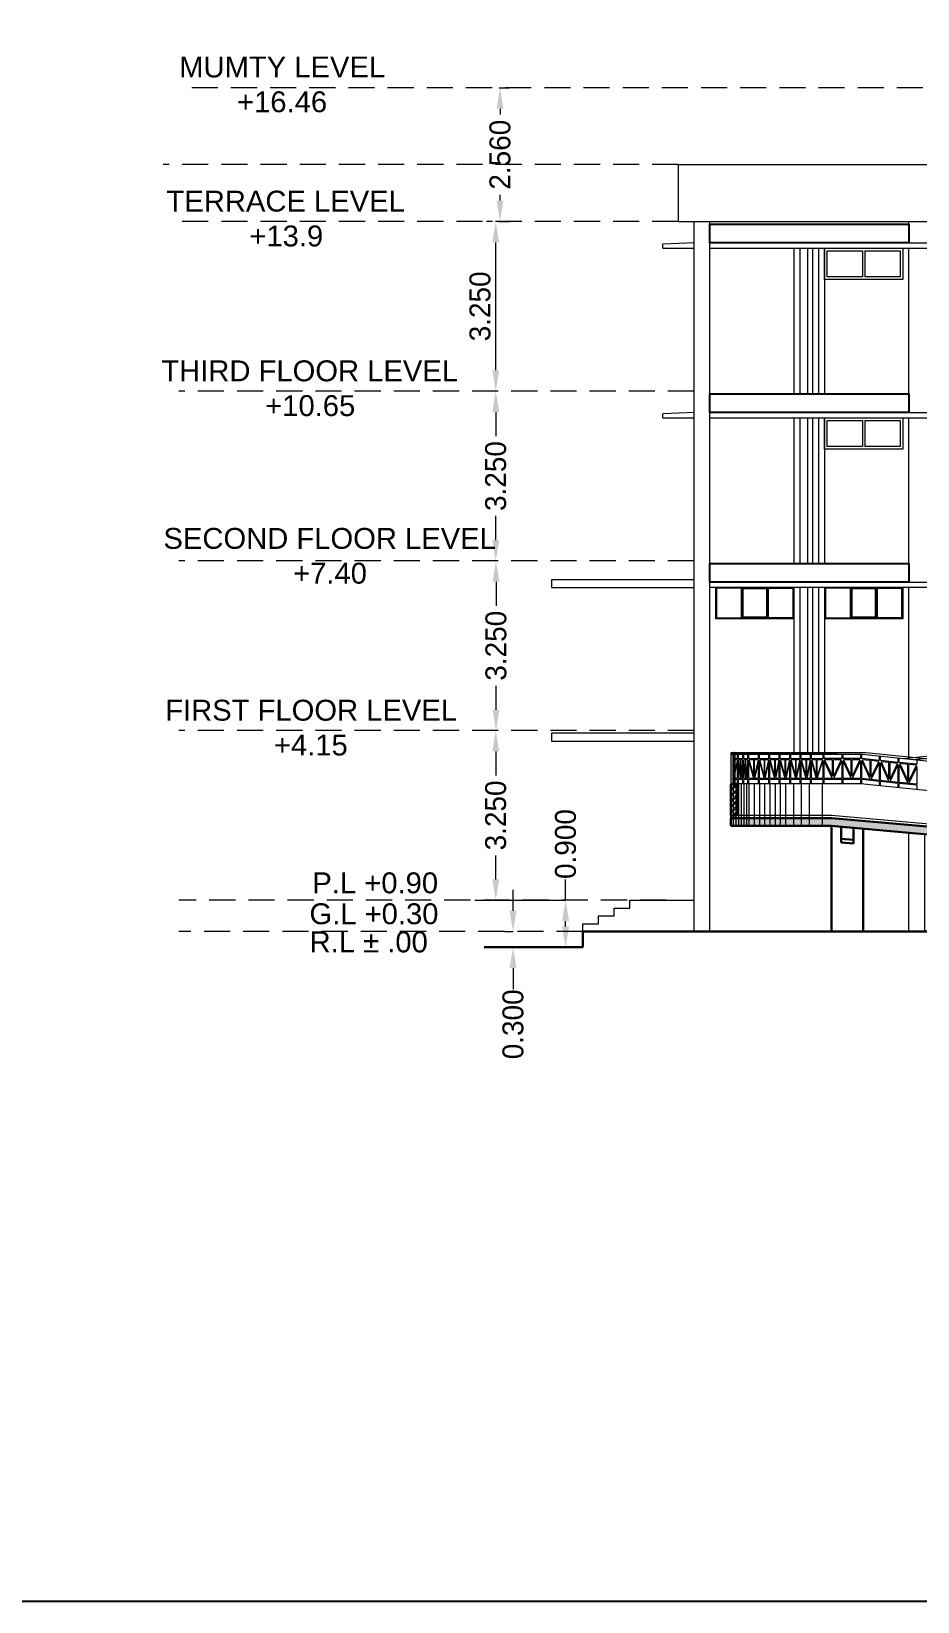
# Model space of a CAD drawing. Header units: millimetres. Extents: x 3614 to 12428, y -844 to 6844.
# Drawn here: x 5549.26 to 5566.23, y -606.44 to -576.37 of the extents above; entities that cross this region are included whole.
import ezdxf

# ---------------------------------------------------------------- set-up
doc = ezdxf.new("R2010")
doc.units = ezdxf.units.MM
doc.header["$LTSCALE"] = 40
doc.header["$MEASUREMENT"] = 0
doc.header["$PDMODE"] = 32
doc.header["$PDSIZE"] = 0.02
for name, pattern in [('DASHDOT', [1, 0.5, -0.25, 0, -0.25]), ('DASHED', [0.75, 0.5, -0.25]), ('DASHED2', [0.375, 0.25, -0.125])]:
    doc.linetypes.add(name, pattern=pattern)
doc.layers.get('0').update_dxf_attribs({"linetype": 'CONTINUOUS', "lineweight": 20})
doc.layers.get('Defpoints').update_dxf_attribs({"linetype": 'CONTINUOUS', "lineweight": 20})
for name, color, linetype, lineweight in [('Beam', 254, 'CONTINUOUS', 25), ('CLL LEV.', 15, 'CONTINUOUS', 18), ('Column', 252, 'CONTINUOUS', 30), ('Dim', 220, 'CONTINUOUS', 15), ('E1', 7, 'CONTINUOUS', 20), ('E2', 250, 'CONTINUOUS', 20), ('E6', 254, 'CONTINUOUS', 15), ('Fixture', 44, 'CONTINUOUS', 15), ('flooing', 92, 'CONTINUOUS', 20), ('FLOOR FINISH', 10, 'CONTINUOUS', 15), ('GRID', 134, 'DASHDOT', 13), ('Hatch', 42, 'CONTINUOUS', 15), ('Hidden', 30, 'DASHED', 18), ('Railing', 23, 'CONTINUOUS', 18), ('Stair', 1, 'CONTINUOUS', 15), ('TEXT', 7, 'CONTINUOUS', 20), ('Ventilator', 6, 'DASHED', 18), ('Wall', 7, 'CONTINUOUS', 30), ('Window-Wall', 7, 'CONTINUOUS', 18)]:
    doc.layers.add(name, color=color, linetype=linetype, lineweight=lineweight)
doc.styles.add('DIM', font='arial.ttf')
doc.styles.add('Tabrej', font='GOTHIC.TTF')
doc.dimstyles.new('Tabrej', dxfattribs={"dimtxt": 0.5, "dimasz": 0.45, "dimexe": 0.18, "dimexo": 0.0625, "dimgap": 0.09, "dimtad": 0, "dimdec": 3, "dimzin": 0, "dimdsep": 46, "dimtxsty": 'Tabrej', "dimcen": 0, "dimclrd": 256, "dimclre": 256, "dimclrt": 7, "dimaunit": 1, "dimadec": 3, "dimazin": 0, "dimtfac": 1, "dimtdec": 3, "dimtofl": 0, "dimtmove": 0, "dimatfit": 3, "dimfxl": 0, "dimtolj": 1, "dimtzin": 0, "dimlwd": -1, "dimlwe": -1, "dimarcsym": 0})

# ---------------------------------------------------------------- blocks, each defined once
blk = doc.blocks.new('RTY')
at = {"layer": 'Ventilator', "linetype": 'ByBlock', "ltscale": 0.05}
for p, q in [((0, 0.6), (0, 0)), ((1.5, 0.6), (0, 0.6)), ((0.05, 0.55), (0.05, 0.05)), ((0.725, 0.55), (0.05, 0.55)), ((0.725, 0.55), (0.725, 0.05)), ((1.45, 0.55), (0.775, 0.55)), ((0.775, 0.55), (0.775, 0.05)), ((1.45, 0.05), (1.45, 0.55)), ((1.5, 0), (1.5, 0.6)), ((0, 0), (1.5, 0)), ((0.05, 0.05), (0.725, 0.05)), ((0.775, 0.05), (1.45, 0.05))]:
    blk.add_line(p, q, dxfattribs=at)
blk = doc.blocks.new('FFVF')
at = {"layer": 'Ventilator'}
for p, q in [((5485.841, -590.27), (5485.841, -590.875)), ((5485.841, -590.27), (5487.32, -590.27)), ((5485.844, -590.27), (5487.341, -590.27)), ((5486.337, -590.855), (5486.337, -590.29)), ((5486.351, -590.279), (5486.839, -590.279)), ((5486.351, -590.863), (5486.351, -590.279)), ((5486.819, -590.3), (5486.371, -590.3)), ((5486.371, -590.843), (5486.371, -590.3)), ((5486.819, -590.843), (5486.819, -590.3)), ((5486.839, -590.863), (5486.839, -590.279)), ((5487.341, -590.27), (5487.341, -590.875)), ((5487.341, -590.875), (5485.844, -590.875)), ((5486.839, -590.863), (5486.351, -590.863)), ((5486.819, -590.843), (5486.371, -590.843))]:
    blk.add_line(p, q, dxfattribs=at)
for points in [[(5486.337, -590.29), (5485.861, -590.29), (5485.861, -590.855), (5486.337, -590.855)], [(5486.853, -590.29), (5487.318, -590.29), (5487.318, -590.855), (5486.853, -590.855)]]:
    blk.add_lwpolyline(points, close=True, dxfattribs=at)
blk = doc.blocks.new('*D204')
at = {"layer": 'Defpoints', "color": 0, "ltscale": 0.05, "transparency": 16777216}
for p in [(5558.152, -589.76), (5558.219, -589.76), (5558.233, -593.01)]:
    blk.add_point(p, dxfattribs=at)
at = {"layer": 'Dim', "ltscale": 0.05, "transparency": 16777216}
for p, q in [((5558.157, -589.76), (5557.972, -589.76)), ((5558.152, -590.16), (5558.152, -590.619)), ((5558.152, -592.61), (5558.152, -592.15)), ((5558.17, -593.01), (5557.972, -593.01))]:
    blk.add_line(p, q, dxfattribs=at)
for points in [[(5558.086, -590.16), (5558.219, -590.16), (5558.152, -589.76)], [(5558.086, -592.61), (5558.219, -592.61), (5558.152, -593.01)]]:
    blk.add_solid(points, dxfattribs=at)
at = {"layer": 'Dim', "color": 7, "ltscale": 0.05, "transparency": 16777216, "insert": (5558.152, -591.385), "char_height": 0.4, "attachment_point": 5, "rotation": 90, "style": 'Tabrej'}
blk.add_mtext('\\A1;3.250', dxfattribs=at)
blk = doc.blocks.new('*D205')
at = {"layer": 'Defpoints', "color": 0, "ltscale": 0.05, "transparency": 16777216}
for p in [(5558.157, -586.51), (5558.157, -586.51), (5558.157, -589.76)]:
    blk.add_point(p, dxfattribs=at)
at = {"layer": 'Dim', "ltscale": 0.05, "transparency": 16777216}
for p, q in [((5558.094, -586.51), (5557.977, -586.51)), ((5558.157, -586.91), (5558.157, -587.369)), ((5558.157, -589.36), (5558.157, -588.9)), ((5558.094, -589.76), (5557.977, -589.76))]:
    blk.add_line(p, q, dxfattribs=at)
for points in [[(5558.09, -586.91), (5558.223, -586.91), (5558.157, -586.51)], [(5558.09, -589.36), (5558.223, -589.36), (5558.157, -589.76)]]:
    blk.add_solid(points, dxfattribs=at)
at = {"layer": 'Dim', "color": 7, "ltscale": 0.05, "transparency": 16777216, "insert": (5558.157, -588.135), "char_height": 0.4, "attachment_point": 5, "rotation": 90, "style": 'Tabrej'}
blk.add_mtext('\\A1;3.250', dxfattribs=at)
blk = doc.blocks.new('*D206')
at = {"layer": 'Defpoints', "color": 0, "ltscale": 0.05, "transparency": 16777216}
for p in [(5558.152, -583.26), (5558.152, -583.26), (5558.152, -586.51)]:
    blk.add_point(p, dxfattribs=at)
at = {"layer": 'Dim', "ltscale": 0.05, "transparency": 16777216}
for p, q in [((5558.09, -583.26), (5557.972, -583.26)), ((5558.152, -583.66), (5558.152, -584.119)), ((5558.152, -586.11), (5558.152, -585.65)), ((5558.09, -586.51), (5557.972, -586.51))]:
    blk.add_line(p, q, dxfattribs=at)
for points in [[(5558.086, -583.66), (5558.219, -583.66), (5558.152, -583.26)], [(5558.086, -586.11), (5558.219, -586.11), (5558.152, -586.51)]]:
    blk.add_solid(points, dxfattribs=at)
at = {"layer": 'Dim', "color": 7, "ltscale": 0.05, "transparency": 16777216, "insert": (5558.152, -584.885), "char_height": 0.4, "attachment_point": 5, "rotation": 90, "style": 'Tabrej'}
blk.add_mtext('\\A1;3.250', dxfattribs=at)
blk = doc.blocks.new('*D207')
at = {"layer": 'Defpoints', "color": 0, "ltscale": 0.05, "transparency": 16777216}
for p in [(5558.152, -580.01), (5558.152, -580.01), (5558.152, -583.26)]:
    blk.add_point(p, dxfattribs=at)
at = {"layer": 'Dim', "ltscale": 0.05, "transparency": 16777216}
for p, q in [((5558.09, -580.01), (5557.972, -580.01)), ((5558.152, -582.86), (5558.152, -580.41)), ((5558.09, -583.26), (5557.972, -583.26))]:
    blk.add_line(p, q, dxfattribs=at)
for points in [[(5558.086, -580.41), (5558.219, -580.41), (5558.152, -580.01)], [(5558.086, -582.86), (5558.219, -582.86), (5558.152, -583.26)]]:
    blk.add_solid(points, dxfattribs=at)
at = {"layer": 'Dim', "color": 7, "ltscale": 0.05, "transparency": 16777216, "insert": (5557.852, -581.635), "char_height": 0.4, "attachment_point": 5, "rotation": 90, "style": 'Tabrej'}
blk.add_mtext('\\A1;3.250', dxfattribs=at)
blk = doc.blocks.new('*D208')
at = {"layer": 'Defpoints', "color": 0, "ltscale": 0.05, "transparency": 16777216}
for p in [(5557.75, -593.01), (5558.318, -593.91), (5559.489, -593.91)]:
    blk.add_point(p, dxfattribs=at)
at = {"layer": 'Dim', "ltscale": 0.05, "transparency": 16777216}
for p, q in [((5559.489, -593.01), (5559.489, -592.61)), ((5557.75, -593.01), (5559.489, -593.01)), ((5559.489, -593.51), (5559.489, -593.41)), ((5558.318, -593.91), (5559.489, -593.91))]:
    blk.add_line(p, q, dxfattribs=at)
for points in [[(5559.422, -593.41), (5559.556, -593.41), (5559.489, -593.01)], [(5559.422, -593.51), (5559.556, -593.51), (5559.489, -593.91)]]:
    blk.add_solid(points, dxfattribs=at)
at = {"layer": 'Dim', "color": 7, "ltscale": 0.05, "transparency": 16777216, "insert": (5559.489, -591.933), "char_height": 0.4, "attachment_point": 5, "rotation": 90, "style": 'Tabrej'}
blk.add_mtext('\\A1;0.900', dxfattribs=at)
blk = doc.blocks.new('*D209')
at = {"layer": 'Defpoints', "color": 0, "ltscale": 0.05, "transparency": 16777216}
for p in [(5558.318, -593.61), (5558.483, -593.61), (5558.318, -593.91)]:
    blk.add_point(p, dxfattribs=at)
at = {"layer": 'Dim', "ltscale": 0.05, "transparency": 16777216}
for p, q in [((5558.483, -593.21), (5558.483, -592.81)), ((5558.318, -593.61), (5558.483, -593.61)), ((5558.318, -593.91), (5558.483, -593.91)), ((5558.483, -594.31), (5558.483, -594.71))]:
    blk.add_line(p, q, dxfattribs=at)
for points in [[(5558.416, -593.21), (5558.549, -593.21), (5558.483, -593.61)], [(5558.416, -594.31), (5558.549, -594.31), (5558.483, -593.91)]]:
    blk.add_solid(points, dxfattribs=at)
at = {"layer": 'Dim', "color": 7, "ltscale": 0.05, "transparency": 16777216, "insert": (5558.483, -595.386), "char_height": 0.4, "attachment_point": 5, "rotation": 90, "style": 'Tabrej'}
blk.add_mtext('\\A1;0.300', dxfattribs=at)
blk = doc.blocks.new('*D203')
at = {"layer": 'Defpoints', "color": 0, "ltscale": 0.05, "transparency": 16777216}
for p in [(5558.152, -577.45), (5558.234, -577.45), (5558.152, -580.01)]:
    blk.add_point(p, dxfattribs=at)
at = {"layer": 'Dim', "ltscale": 0.05, "transparency": 16777216}
for p, q in [((5558.215, -577.45), (5558.414, -577.45)), ((5558.234, -577.85), (5558.234, -577.963)), ((5558.234, -579.61), (5558.234, -579.497)), ((5558.215, -580.01), (5558.414, -580.01))]:
    blk.add_line(p, q, dxfattribs=at)
for points in [[(5558.168, -577.85), (5558.301, -577.85), (5558.234, -577.45)], [(5558.168, -579.61), (5558.301, -579.61), (5558.234, -580.01)]]:
    blk.add_solid(points, dxfattribs=at)
at = {"layer": 'Dim', "color": 7, "ltscale": 0.05, "transparency": 16777216, "insert": (5558.234, -578.73), "char_height": 0.4, "attachment_point": 5, "rotation": 90, "style": 'Tabrej'}
blk.add_mtext('\\A1;2.560', dxfattribs=at)

msp = doc.modelspace()

# ---------------------------------------------------------------- hatches: boundary and pattern name
at = {"layer": 'Hatch', "linetype": 'Continuous', "ltscale": 0.05}
h = msp.add_hatch(dxfattribs=at)
h.set_pattern_fill('AR-CONC', color=256, scale=0.02)
h.set_pattern_definition([(50, (0, 0), (0.1434520365, -0.012550427), [0.015, -0.165]), (355, (0, 0), (-0.0277502667, 0.1504384267), [0.012, -0.132]), (100.4514445, (0.01195, -0.00105), (0.1157017693, 0.1378879982), [0.0127480384, -0.1402284224]), (46.1842, (0, 0.04), (0.213448266, -0.033103856), [0.0225, -0.2475]), (96.6356355, (0.01779, 0.03724), (0.186932389, 0.19482372), [0.019122068, -0.210342752]), (351.184164, (0, 0.04), (0.186932389, 0.19482372), [0.018, -0.198]), (21, (0.02, 0.03), (0.1193814104, -0.0805237781), [0.015, -0.165]), (326, (0.02, 0.03), (0.0486630664, 0.145030009), [0.012, -0.132]), (71.4514447, (0.02995, 0.02329), (0.1680444753, 0.0645062306), [0.012748038, -0.1402284224]), (37.5, (0, 0), (0.00243197106, 0.06657877077), [0, -0.1304, 0, -0.134, 0, -0.1325]), (7.5, (0, 0), (0.0526139075, 0.0788823424), [0, -0.0764, 0, -0.1274, 0, -0.0505]), (327.5, (-0.0446, 0), (0.10676448723, -0.00451097435), [0, -0.05, 0, -0.156, 0, -0.207]), (317.5, (-0.0646, 0), (0.1166372339, 0.0200209965), [0, -0.065, 0, -0.1036, 0, -0.147])])
h.paths.add_polyline_path([(5562.654, -591.4348), (5562.654, -591.5848), (5564.5838, -591.5856), (5582.9558, -593.2098), (5584.3545, -593.2098), (5584.3286, -593.0598), (5582.9558, -593.0598), (5564.5813, -591.4348)])
at = {"layer": 'Window-Wall'}
h = msp.add_hatch(dxfattribs=at)
h.set_pattern_fill('ANSI32', color=256, scale=0.2)
h.set_pattern_definition([(45, (2427.2462, -1508.03101), (-0.0530330086, 0.0530330086), []), (45, (2427.28155, -1508.03101), (-0.0530330086, 0.0530330086), [])])
h.paths.add_polyline_path([(5562.769, -590.7848), (5562.769, -591.3848), (5562.654, -591.3848), (5562.654, -590.7848)])

# ---------------------------------------------------------------- linework, layer by layer
at = {"ltscale": 0.05}
msp.add_line((5562.7123, -590.1848), (5564.687, -590.1894), dxfattribs=at)
at = {"layer": 'Beam', "ltscale": 0.05}
for points in [[(5438.4239, -487.786), (5799.6085, -487.786), (5799.6085, -606.4426), (5438.4239, -606.4426)], [(5566.0638, -580.4198), (5562.2488, -580.4198), (5562.2488, -580.0598), (5566.0638, -580.0598)], [(5566.0638, -583.6698), (5562.2488, -583.6698), (5562.2488, -583.3098), (5566.0638, -583.3098)], [(5566.0638, -586.9148), (5562.2488, -586.9148), (5562.2488, -586.5598), (5566.0638, -586.5598)]]:
    msp.add_lwpolyline(points, close=True, dxfattribs=at)
at = {"layer": 'CLL LEV.', "color": 1, "linetype": 'Continuous', "lineweight": 30, "ltscale": 0.05}
for p, q in [((5564.7688, -591.602), (5564.7688, -591.9032)), ((5564.7688, -591.602), (5564.9988, -591.6223)), ((5564.7688, -591.8329), (5564.9988, -591.8532)), ((5564.9988, -591.6223), (5564.9988, -591.9235)), ((5564.7688, -591.9032), (5564.9988, -591.9235))]:
    msp.add_line(p, q, dxfattribs=at)
at = {"layer": 'Column', "linetype": 'Continuous', "ltscale": 0.05}
for p, q in [((5564.5838, -591.5856), (5564.5838, -593.6098)), ((5565.1838, -591.6387), (5565.1838, -593.6098))]:
    msp.add_line(p, q, dxfattribs=at)
at = {"layer": 'E1', "ltscale": 0.05}
for p, q in [((5563.8618, -580.5198), (5563.8618, -583.3098)), ((5563.9768, -580.5198), (5563.9768, -583.3098)), ((5564.3318, -580.5198), (5564.3318, -583.3098)), ((5564.4468, -580.5198), (5564.4468, -583.3098)), ((5563.8618, -583.7698), (5563.8618, -586.5598)), ((5563.9768, -583.7698), (5563.9768, -586.5598)), ((5564.3318, -583.7698), (5564.3318, -586.5598)), ((5564.4468, -583.7698), (5564.4468, -586.5598)), ((5563.8618, -587.0198), (5563.8618, -590.1848)), ((5563.9768, -587.0198), (5563.9768, -590.1848)), ((5564.3318, -587.0198), (5564.3318, -590.1848)), ((5564.4468, -587.0148), (5564.4468, -590.1848))]:
    msp.add_line(p, q, dxfattribs=at)
at = {"layer": 'E2', "linetype": 'Continuous', "ltscale": 0.05}
for p, q in [((5561.6488, -578.9198), (5583.1858, -578.9198)), ((5561.6488, -580.0098), (5561.6488, -578.9198)), ((5561.6488, -580.0098), (5574.6558, -580.0098)), ((5561.9488, -593.6098), (5561.9488, -580.0098)), ((5562.2488, -593.6098), (5562.2488, -580.0098)), ((5562.2468, -593.6098), (5561.9488, -593.6098))]:
    msp.add_line(p, q, dxfattribs=at)
for points in [[(5566.0638, -580.3698), (5566.0638, -580.0098)], [(5566.0638, -583.6198), (5566.0638, -580.5198)], [(5566.0638, -586.8698), (5566.0638, -583.7698)], [(5566.0638, -590.2909), (5566.0638, -587.0198)], [(5566.3618, -591.7428), (5566.3618, -593.6098), (5566.0638, -593.6098), (5566.0638, -591.7165)]]:
    msp.add_lwpolyline(points, dxfattribs=at)
at = {"layer": 'E6', "color": 5, "linetype": 'Continuous', "lineweight": 30, "ltscale": 0.05}
for p, q in [((5564.5813, -591.4348), (5562.654, -591.4348)), ((5562.654, -591.5848), (5562.654, -591.4348)), ((5582.9558, -593.0598), (5564.5813, -591.4348)), ((5564.574, -591.5848), (5562.654, -591.5848)), ((5582.9558, -593.2098), (5564.574, -591.5848))]:
    msp.add_line(p, q, dxfattribs=at)
at = {"layer": 'Fixture', "ltscale": 0.05}
for p, q in [((5564.1185, -580.5198), (5564.1185, -583.3098)), ((5564.2185, -580.5198), (5564.2185, -583.3098)), ((5564.1185, -583.7698), (5564.1185, -586.5598)), ((5564.2185, -583.7698), (5564.2185, -586.5598)), ((5564.1185, -587.0198), (5564.1185, -590.1848)), ((5564.2185, -587.0198), (5564.2185, -590.1848))]:
    msp.add_line(p, q, dxfattribs=at)
at = {"layer": 'flooing'}
msp.add_line((5562.6504, -591.3846), (5562.6504, -591.4348), dxfattribs=at)
at = {"layer": 'FLOOR FINISH', "linetype": 'Continuous', "ltscale": 0.05}
for p, q in [((5564.5813, -591.3848), (5562.654, -591.3848)), ((5562.654, -591.4348), (5562.654, -591.3848)), ((5582.9558, -593.0098), (5564.5813, -591.3848))]:
    msp.add_line(p, q, dxfattribs=at)
at = {"layer": 'GRID', "linetype": 'DASHED2', "ltscale": 0.05}
for p, q in [((5583.5823, -577.4498), (5552.1579, -577.4498)), ((5561.6488, -578.9198), (5551.786, -578.9198)), ((5561.6488, -580.0098), (5552.086, -580.0098)), ((5561.9488, -583.2598), (5552.086, -583.2598)), ((5561.9488, -586.5098), (5552.086, -586.5098)), ((5561.9488, -589.7598), (5552.086, -589.7598)), ((5561.4168, -593.0098), (5552.086, -593.0098)), ((5559.8168, -593.6098), (5552.086, -593.6098))]:
    msp.add_line(p, q, dxfattribs=at)
at = {"layer": 'Hidden', "linetype": 'ByBlock', "ltscale": 0.05}
for p, q in [((5561.9488, -580.4198), (5561.3488, -580.4448)), ((5562.2488, -580.4198), (5574.2938, -580.4198)), ((5561.3488, -580.5198), (5561.3488, -580.4448)), ((5561.3488, -580.5198), (5561.9488, -580.5198)), ((5562.2488, -580.5198), (5574.2938, -580.5198)), ((5561.9488, -582.7198), (5561.9488, -582.5698)), ((5562.2488, -582.7198), (5562.2488, -582.5698)), ((5561.9488, -583.6698), (5561.3488, -583.6948)), ((5561.3488, -583.7698), (5561.3488, -583.6948)), ((5562.2488, -583.6698), (5574.2938, -583.6698)), ((5561.3488, -583.7698), (5561.9488, -583.7698)), ((5562.2488, -583.7698), (5574.2938, -583.7698)), ((5561.9488, -586.3198), (5561.9488, -586.1698)), ((5562.2488, -586.3198), (5562.2488, -586.1698)), ((5561.9488, -586.8698), (5559.2168, -586.8698)), ((5559.2168, -587.0198), (5561.9488, -587.0198)), ((5562.2488, -586.9148), (5574.2938, -586.9148)), ((5562.2488, -587.0148), (5574.2938, -587.0148)), ((5561.9488, -589.8098), (5559.2168, -589.8098)), ((5559.2168, -589.9598), (5561.9488, -589.9598))]:
    msp.add_line(p, q, dxfattribs=at)
at = {"layer": 'Hidden', "ltscale": 0.05}
for p, q in [((5559.2168, -586.8698), (5559.2168, -587.0198)), ((5559.2168, -589.8098), (5559.2168, -589.9598)), ((5561.9488, -589.9173), (5561.9488, -589.7673))]:
    msp.add_line(p, q, dxfattribs=at)
at = {"layer": 'Railing'}
for p, q in [((5582.9967, -588.5515), (5565.9574, -590.3018)), ((5583.0017, -588.5912), (5566.1677, -590.3204)), ((5565.239, -590.1848), (5562.6504, -590.1848)), ((5562.6504, -590.1848), (5562.6504, -590.2175)), ((5565.1657, -590.2175), (5562.6504, -590.2175)), ((5562.6604, -590.7775), (5562.6604, -590.2175)), ((5562.7004, -590.7775), (5562.7004, -590.2175)), ((5562.7804, -590.298), (5562.7004, -590.298)), ((5562.7779, -590.318), (5562.7004, -590.318)), ((5562.7779, -590.318), (5562.7004, -590.666)), ((5562.7804, -590.3295), (5562.703, -590.6775)), ((5562.717, -590.1848), (5562.717, -590.219)), ((5562.767, -590.1848), (5562.767, -590.219)), ((5562.7804, -590.298), (5562.7804, -590.2175)), ((5562.7804, -590.6775), (5562.7804, -590.3295)), ((5562.8004, -590.298), (5562.8004, -590.2175)), ((5562.8804, -590.298), (5562.8004, -590.298)), ((5562.8004, -590.6775), (5562.8004, -590.3406)), ((5562.8379, -590.6778), (5562.8004, -590.3406)), ((5562.8379, -590.318), (5562.8029, -590.318)), ((5562.8379, -590.6324), (5562.8029, -590.318)), ((5562.817, -590.1848), (5562.817, -590.219)), ((5562.8379, -590.6324), (5562.8379, -590.318)), ((5562.8779, -590.318), (5562.8429, -590.318)), ((5562.8779, -590.318), (5562.8429, -590.6324)), ((5562.8429, -590.6324), (5562.8429, -590.318)), ((5562.8804, -590.3406), (5562.8429, -590.6778)), ((5562.867, -590.1848), (5562.867, -590.2189)), ((5562.8804, -590.298), (5562.8804, -590.2175)), ((5562.8804, -590.6775), (5562.8804, -590.3406)), ((5562.9004, -590.298), (5562.9004, -590.2175)), ((5562.9804, -590.298), (5562.9004, -590.298)), ((5562.9004, -590.6775), (5562.9004, -590.3406)), ((5562.9379, -590.6778), (5562.9004, -590.3406)), ((5562.9379, -590.318), (5562.9029, -590.318)), ((5562.9379, -590.6324), (5562.9029, -590.318)), ((5562.917, -590.1848), (5562.917, -590.2189)), ((5562.9379, -590.6324), (5562.9379, -590.318)), ((5562.9779, -590.318), (5562.9429, -590.318)), ((5562.9779, -590.318), (5562.9429, -590.6324)), ((5562.9429, -590.6324), (5562.9429, -590.318)), ((5562.9804, -590.3406), (5562.9429, -590.6778)), ((5562.967, -590.1848), (5562.967, -590.2189)), ((5562.9804, -590.298), (5562.9804, -590.2175)), ((5562.9804, -590.6775), (5562.9804, -590.3406)), ((5563.0004, -590.298), (5563.0004, -590.2175)), ((5563.1804, -590.298), (5563.0004, -590.298)), ((5563.0004, -590.6775), (5563.0004, -590.3367)), ((5563.0952, -590.6775), (5563.0004, -590.3367)), ((5563.1753, -590.318), (5563.0056, -590.318)), ((5563.1053, -590.6762), (5563.0056, -590.318)), ((5563.017, -590.1848), (5563.017, -590.2189)), ((5563.0954, -590.6775), (5563.0954, -590.318)), ((5563.1753, -590.318), (5563.0956, -590.6764)), ((5563.1054, -590.6775), (5563.1054, -590.318)), ((5563.1804, -590.341), (5563.1056, -590.6775)), ((5563.117, -590.1848), (5563.117, -590.2188)), ((5563.1804, -590.298), (5563.1804, -590.2175)), ((5563.1804, -590.6775), (5563.1804, -590.341)), ((5563.2004, -590.298), (5563.2004, -590.2175)), ((5563.3804, -590.298), (5563.2004, -590.298)), ((5563.2004, -590.6775), (5563.2004, -590.3367)), ((5563.2952, -590.6775), (5563.2004, -590.3367)), ((5563.2954, -590.318), (5563.2056, -590.318)), ((5563.3053, -590.6762), (5563.2056, -590.318)), ((5563.217, -590.1848), (5563.217, -590.2187)), ((5563.2954, -590.6775), (5563.2954, -590.318)), ((5563.3753, -590.318), (5563.2956, -590.6764)), ((5563.3804, -590.318), (5563.3004, -590.6775)), ((5563.3753, -590.318), (5563.3054, -590.318)), ((5563.3054, -590.6775), (5563.3054, -590.318)), ((5563.3804, -590.341), (5563.3056, -590.6775)), ((5563.317, -590.1848), (5563.317, -590.2187)), ((5563.3804, -590.298), (5563.3804, -590.2175)), ((5563.3804, -590.6775), (5563.3804, -590.341)), ((5563.4004, -590.298), (5563.4004, -590.2175)), ((5563.5804, -590.298), (5563.4004, -590.298)), ((5563.4004, -590.6775), (5563.4004, -590.3367)), ((5563.4952, -590.6775), (5563.4004, -590.3367)), ((5563.4954, -590.318), (5563.4056, -590.318)), ((5563.4954, -590.6409), (5563.4056, -590.318)), ((5563.417, -590.1848), (5563.417, -590.2186)), ((5563.4954, -590.6409), (5563.4954, -590.318)), ((5563.5753, -590.318), (5563.5054, -590.318)), ((5563.5753, -590.318), (5563.5054, -590.632)), ((5563.5054, -590.632), (5563.5054, -590.318)), ((5563.5804, -590.341), (5563.5056, -590.6775)), ((5563.517, -590.1848), (5563.517, -590.2185)), ((5563.5804, -590.298), (5563.5804, -590.2175)), ((5563.5804, -590.6775), (5563.5804, -590.341)), ((5563.6004, -590.298), (5563.6004, -590.2175)), ((5563.7804, -590.298), (5563.6004, -590.298)), ((5563.6004, -590.6775), (5563.6004, -590.3367)), ((5563.6952, -590.6775), (5563.6004, -590.3367)), ((5563.6954, -590.318), (5563.6056, -590.318)), ((5563.6954, -590.6409), (5563.6056, -590.318)), ((5563.617, -590.1848), (5563.617, -590.2185)), ((5563.6954, -590.6409), (5563.6954, -590.318)), ((5563.7753, -590.318), (5563.7054, -590.318)), ((5563.7753, -590.318), (5563.7054, -590.632)), ((5563.7054, -590.632), (5563.7054, -590.318)), ((5563.7804, -590.341), (5563.7056, -590.6775)), ((5563.717, -590.1848), (5563.717, -590.2184)), ((5563.7804, -590.298), (5563.7804, -590.2175)), ((5563.7804, -590.6775), (5563.7804, -590.341)), ((5563.8004, -590.298), (5563.8004, -590.2175)), ((5563.9804, -590.298), (5563.8004, -590.298)), ((5563.8004, -590.6775), (5563.8004, -590.3367)), ((5563.8952, -590.6775), (5563.8004, -590.3367)), ((5563.8954, -590.318), (5563.8056, -590.318)), ((5563.8954, -590.6409), (5563.8056, -590.318)), ((5563.867, -590.1848), (5563.867, -590.2183)), ((5563.8954, -590.6409), (5563.8954, -590.318)), ((5563.9756, -590.3169), (5563.9054, -590.632)), ((5563.9753, -590.318), (5563.9054, -590.318)), ((5563.9054, -590.632), (5563.9054, -590.318)), ((5563.9804, -590.341), (5563.9056, -590.6775)), ((5563.9804, -590.298), (5563.9804, -590.2175)), ((5563.9804, -590.6775), (5563.9804, -590.341)), ((5564.0004, -590.298), (5564.0004, -590.2175)), ((5564.1804, -590.298), (5564.0004, -590.298)), ((5564.0004, -590.6775), (5564.0004, -590.3367)), ((5564.0952, -590.6775), (5564.0004, -590.3367)), ((5564.0954, -590.318), (5564.0056, -590.318)), ((5564.0954, -590.6409), (5564.0056, -590.318)), ((5564.017, -590.1848), (5564.017, -590.2182)), ((5564.0954, -590.6409), (5564.0954, -590.318)), ((5564.1753, -590.318), (5564.1054, -590.318)), ((5564.1753, -590.318), (5564.1054, -590.632)), ((5564.1054, -590.632), (5564.1054, -590.318)), ((5564.1804, -590.341), (5564.1056, -590.6775)), ((5564.167, -590.1848), (5564.167, -590.2182)), ((5564.1804, -590.298), (5564.1804, -590.2175)), ((5564.1804, -590.6775), (5564.1804, -590.341)), ((5564.2004, -590.298), (5564.2004, -590.2175)), ((5564.417, -590.298), (5564.2004, -590.298)), ((5564.2004, -590.6775), (5564.2004, -590.3367)), ((5564.2952, -590.6775), (5564.2004, -590.3367)), ((5564.2954, -590.318), (5564.2056, -590.318)), ((5564.2954, -590.6409), (5564.2056, -590.318)), ((5564.2954, -590.6409), (5564.2954, -590.318)), ((5564.4117, -590.318), (5564.3054, -590.318)), ((5564.3054, -590.6459), (5564.4117, -590.318)), ((5564.3054, -590.6459), (5564.3054, -590.318)), ((5564.3057, -590.6775), (5564.417, -590.3342)), ((5564.417, -590.1848), (5564.417, -590.218)), ((5564.417, -590.218), (5564.417, -590.298)), ((5564.417, -590.3342), (5564.417, -590.678)), ((5564.437, -590.2175), (5564.437, -590.2975)), ((5564.777, -590.2975), (5564.437, -590.2975)), ((5564.437, -590.3409), (5564.5959, -590.6775)), ((5564.437, -590.3409), (5564.437, -590.6775)), ((5564.4481, -590.3175), (5564.597, -590.6329)), ((5564.597, -590.3175), (5564.4481, -590.3175)), ((5564.597, -590.6329), (5564.597, -590.3175)), ((5564.7659, -590.3175), (5564.617, -590.3175)), ((5564.7659, -590.3175), (5564.617, -590.6329)), ((5564.617, -590.6329), (5564.617, -590.3175)), ((5564.777, -590.3409), (5564.6181, -590.6775)), ((5564.777, -590.2175), (5564.777, -590.2975)), ((5564.777, -590.3409), (5564.777, -590.6775)), ((5564.797, -590.2175), (5564.797, -590.2975)), ((5565.137, -590.2975), (5564.797, -590.2975)), ((5564.797, -590.3409), (5564.797, -590.6775)), ((5564.797, -590.3409), (5564.9559, -590.6775)), ((5564.957, -590.3175), (5564.8081, -590.3175)), ((5564.8081, -590.3175), (5564.957, -590.6329)), ((5564.957, -590.6329), (5564.957, -590.3175)), ((5565.1259, -590.3175), (5564.977, -590.3175)), ((5564.977, -590.6329), (5564.977, -590.3175)), ((5565.1259, -590.3175), (5564.977, -590.6329)), ((5565.137, -590.3409), (5564.9781, -590.6775)), ((5565.137, -590.2175), (5565.137, -590.2975)), ((5565.137, -590.3409), (5565.137, -590.6775)), ((5565.157, -590.2175), (5565.157, -590.2971)), ((5565.499, -590.3322), (5565.157, -590.2971)), ((5565.157, -590.3409), (5565.157, -590.6775)), ((5565.159, -590.3416), (5565.3195, -590.6958)), ((5583.0033, -592.0521), (5565.1657, -590.2175)), ((5565.1705, -590.3185), (5565.321, -590.6507)), ((5565.321, -590.334), (5565.1705, -590.3185)), ((5582.991, -592.0107), (5565.239, -590.1848)), ((5565.321, -590.6507), (5565.321, -590.334)), ((5565.4863, -590.351), (5565.341, -590.3361)), ((5565.341, -590.6531), (5565.341, -590.3361)), ((5565.341, -590.6531), (5565.4863, -590.351)), ((5565.499, -590.3322), (5565.499, -590.2518)), ((5565.519, -590.3343), (5565.519, -590.2539)), ((5565.859, -590.3692), (5565.519, -590.3343)), ((5565.859, -590.3692), (5565.859, -590.2888)), ((5565.879, -590.3713), (5565.879, -590.2909)), ((5566.219, -590.4063), (5566.219, -590.3259)), ((5565.3416, -590.698), (5565.499, -590.3709)), ((5565.499, -590.7142), (5565.499, -590.3709)), ((5565.519, -590.3786), (5565.6795, -590.7328)), ((5565.519, -590.7163), (5565.519, -590.3786)), ((5565.681, -590.371), (5565.5305, -590.3556)), ((5565.5305, -590.3556), (5565.681, -590.6877)), ((5565.681, -590.6877), (5565.681, -590.371)), ((5565.8463, -590.3881), (5565.701, -590.3731)), ((5565.701, -590.6901), (5565.701, -590.3731)), ((5565.701, -590.6901), (5565.8463, -590.3881)), ((5565.7016, -590.7351), (5565.859, -590.408)), ((5565.859, -590.7513), (5565.859, -590.408)), ((5566.219, -590.4063), (5565.879, -590.3713)), ((5565.879, -590.4156), (5566.0395, -590.7698)), ((5565.879, -590.7533), (5565.879, -590.4156)), ((5565.8905, -590.3926), (5566.041, -590.7247)), ((5566.041, -590.4081), (5565.8905, -590.3926)), ((5566.041, -590.7247), (5566.041, -590.4081)), ((5566.2063, -590.4251), (5566.061, -590.4101)), ((5566.061, -590.7272), (5566.061, -590.4101)), ((5566.061, -590.7272), (5566.2063, -590.4251)), ((5566.0616, -590.7721), (5566.219, -590.445)), ((5566.219, -590.7883), (5566.219, -590.445)), ((5562.7804, -590.6775), (5562.7004, -590.6775)), ((5562.7804, -590.6975), (5562.7004, -590.6975)), ((5562.7804, -590.7775), (5562.7804, -590.6975)), ((5562.8804, -590.6775), (5562.8004, -590.6775)), ((5562.8004, -590.7775), (5562.8004, -590.6975)), ((5562.8804, -590.6975), (5562.8004, -590.6975)), ((5562.8804, -590.7775), (5562.8804, -590.6975)), ((5562.9804, -590.6775), (5562.9004, -590.6775)), ((5562.9004, -590.7775), (5562.9004, -590.6975)), ((5562.9804, -590.6975), (5562.9004, -590.6975)), ((5562.9804, -590.7775), (5562.9804, -590.6975)), ((5563.1804, -590.6775), (5563.0004, -590.6775)), ((5563.0004, -590.7775), (5563.0004, -590.6975)), ((5563.1804, -590.6975), (5563.0004, -590.6975)), ((5563.1804, -590.7775), (5563.1804, -590.6975)), ((5563.3804, -590.6775), (5563.2004, -590.6775)), ((5563.2004, -590.7775), (5563.2004, -590.6975)), ((5563.3804, -590.6975), (5563.2004, -590.6975)), ((5563.3804, -590.7775), (5563.3804, -590.6975)), ((5563.5804, -590.6775), (5563.4004, -590.6775)), ((5563.4004, -590.7775), (5563.4004, -590.6975)), ((5563.5804, -590.6975), (5563.4004, -590.6975)), ((5563.5804, -590.7775), (5563.5804, -590.6975)), ((5563.7804, -590.6775), (5563.6004, -590.6775)), ((5563.6004, -590.7775), (5563.6004, -590.6975)), ((5563.7804, -590.6975), (5563.6004, -590.6975)), ((5563.7804, -590.7775), (5563.7804, -590.6975)), ((5563.9804, -590.6775), (5563.8004, -590.6775)), ((5563.8004, -590.7775), (5563.8004, -590.6975)), ((5563.9804, -590.6975), (5563.8004, -590.6975)), ((5563.9804, -590.7775), (5563.9804, -590.6975)), ((5564.1804, -590.6775), (5564.0004, -590.6775)), ((5564.0004, -590.7775), (5564.0004, -590.6975)), ((5564.1804, -590.6975), (5564.0004, -590.6975)), ((5564.1804, -590.7775), (5564.1804, -590.6975)), ((5564.2954, -590.6775), (5564.2004, -590.6775)), ((5564.2004, -590.7775), (5564.2004, -590.6975)), ((5564.417, -590.6975), (5564.2004, -590.6975)), ((5564.417, -590.6775), (5564.3054, -590.6775)), ((5564.417, -590.6975), (5564.417, -590.778)), ((5564.5959, -590.6775), (5564.437, -590.6775)), ((5564.777, -590.6975), (5564.437, -590.6975)), ((5564.437, -590.6975), (5564.437, -590.7775)), ((5564.777, -590.6775), (5564.6181, -590.6775)), ((5564.777, -590.6975), (5564.777, -590.7775)), ((5564.9559, -590.6775), (5564.797, -590.6775)), ((5565.137, -590.6975), (5564.797, -590.6975)), ((5564.797, -590.6975), (5564.797, -590.7775)), ((5565.137, -590.6775), (5564.9781, -590.6775)), ((5565.137, -590.6975), (5565.137, -590.7775)), ((5565.157, -590.6975), (5565.157, -590.7796)), ((5565.3195, -590.6958), (5565.159, -590.6793)), ((5565.499, -590.7343), (5565.159, -590.6994)), ((5565.499, -590.7142), (5565.3416, -590.698)), ((5565.499, -590.8148), (5565.499, -590.7343)), ((5565.6795, -590.7328), (5565.519, -590.7163)), ((5565.859, -590.7714), (5565.519, -590.7364)), ((5565.519, -590.8168), (5565.519, -590.7364)), ((5565.859, -590.7513), (5565.7016, -590.7351)), ((5565.859, -590.8518), (5565.859, -590.7714)), ((5566.0395, -590.7698), (5565.879, -590.7533)), ((5566.219, -590.8084), (5565.879, -590.7734)), ((5565.879, -590.8538), (5565.879, -590.7734)), ((5566.219, -590.7883), (5566.0616, -590.7721)), ((5566.219, -590.8888), (5566.219, -590.8084))]:
    msp.add_line(p, q, dxfattribs=at)
at = {"layer": 'Railing', "lineweight": 30}
for p, q in [((5562.7015, -590.7848), (5562.7015, -590.2248)), ((5562.7215, -590.7848), (5562.7215, -590.2248))]:
    msp.add_line(p, q, dxfattribs=at)
msp.add_circle((5562.7115, -590.2048), 0.02, dxfattribs=at)
at = {"layer": 'Stair', "linetype": 'Continuous', "ltscale": 0.05}
for p, q in [((5560.7168, -593.1598), (5560.7168, -593.0098)), ((5560.7168, -593.0098), (5561.9488, -593.0098)), ((5560.1168, -593.4598), (5560.1168, -593.3098)), ((5560.1168, -593.3098), (5560.4168, -593.3098)), ((5560.4168, -593.3098), (5560.4168, -593.1598)), ((5560.4168, -593.1598), (5560.7168, -593.1598)), ((5559.8168, -593.6098), (5559.8168, -593.4598)), ((5559.8168, -593.4598), (5560.1168, -593.4598))]:
    msp.add_line(p, q, dxfattribs=at)
at = {"layer": 'Wall'}
for p, q in [((5562.654, -590.7848), (5562.654, -591.3848)), ((5562.769, -590.7848), (5562.654, -590.7848)), ((5562.769, -590.7848), (5562.769, -591.3848)), ((5562.769, -591.3848), (5562.654, -591.3848))]:
    msp.add_line(p, q, dxfattribs=at)
at = {"layer": 'Wall', "lineweight": 20}
msp.add_line((5582.9558, -592.6102), (5565.137, -590.7775), dxfattribs=at)
at = {"layer": 'Wall', "linetype": 'Continuous', "ltscale": 0.05}
for p, q in [((5559.8168, -593.6098), (5603.7747, -593.6098)), ((5559.8168, -593.6098), (5559.8168, -593.9098)), ((5559.8168, -593.9098), (5557.9319, -593.9098))]:
    msp.add_line(p, q, dxfattribs=at)
at = {"layer": 'Window-Wall'}
for p, q in [((5565.137, -590.7775), (5562.6504, -590.7775)), ((5562.6504, -590.7775), (5562.6504, -591.4349)), ((5562.6504, -591.4348), (5562.6504, -591.5856))]:
    msp.add_line(p, q, dxfattribs=at)
at = {"layer": 'Window-Wall', "color": 252}
for p, q in [((5562.7001, -590.7775), (5562.7006, -591.5846)), ((5562.7501, -590.7775), (5562.7506, -591.5846)), ((5562.8001, -590.7775), (5562.8006, -591.5845)), ((5562.8501, -590.7775), (5562.8506, -591.5845)), ((5562.9001, -590.7775), (5562.9006, -591.5845)), ((5562.9501, -590.7775), (5562.9506, -591.5844)), ((5563.0001, -590.7775), (5563.0006, -591.5844)), ((5563.1001, -590.7775), (5563.1006, -591.5844)), ((5563.2001, -590.7775), (5563.2006, -591.5843)), ((5563.3001, -590.7775), (5563.3006, -591.5842)), ((5563.4001, -590.7775), (5563.4006, -591.5842)), ((5563.5001, -590.7775), (5563.5006, -591.5841)), ((5563.6001, -590.7775), (5563.6006, -591.584)), ((5563.7001, -590.7775), (5563.7006, -591.584)), ((5563.8501, -590.7775), (5563.8506, -591.5839)), ((5564.0001, -590.7775), (5564.0006, -591.5838)), ((5564.1501, -590.7775), (5564.1506, -591.5837)), ((5564.4001, -590.7775), (5564.4006, -591.5836))]:
    msp.add_line(p, q, dxfattribs=at)

# ---------------------------------------------------------------- block references
at = {"layer": 'Ventilator', "linetype": 'ByBlock', "xscale": -1}
for p in [(5565.9468, -581.1198), (5565.9468, -584.3698)]:
    msp.add_blockref('RTY', p, dxfattribs=at)
at = {"layer": 'Ventilator'}
for p in [(76.5205, 3.255), (78.6055, 3.255)]:
    msp.add_blockref('FFVF', p, dxfattribs=at)

# ---------------------------------------------------------------- texts
at = {"layer": 'TEXT', "linetype": 'Continuous', "ltscale": 0.9, "char_height": 0.4, "attachment_point": 1, "style": 'DIM'}
for s, width, gutter_width, insert in [('\\pi0.4209;MUMTY LEVEL\\P\\pi1.528;+16.46', 4.723925, 24, (5551.6704, -576.8497)), ('\\pi0.095932;TERRACE LEVEL\\P\\pi1.6828;+13.9', 4.723925, 24, (5551.7518, -579.4197)), ('\\pi0.60254;THIRD FLOOR LEVEL\\P\\pi2.5916;+10.65', 6.854464, 24, (5551.146, -582.6697)), ('\\pi0.37194;SECOND FLOOR LEVEL\\P\\pi2.8543;+7.40', 7.064746, 24, (5551.4175, -585.8791)), ('\\pi0.6768;FIRST FLOOR LEVEL\\P\\pi2.7584;+4.15', 6.877211, 24, (5551.146, -589.1697)), ('{\\fArial|b0|i0|c0|p34;P.L +0.90}', 10.430066, 5, (5554.6406, -592.4764)), ('{\\fArial|b0|i0|c0|p34;G.L +0.30}', 10.430066, 5, (5554.5855, -593.0686)), ('{\\fArial|b0|i0|c0|p34;R.L %%P .00}', 10.430066, 5, (5554.5881, -593.6082))]:
    msp.add_mtext_dynamic_manual_height_columns(s, width=width, gutter_width=gutter_width, heights=[0], dxfattribs=dict(at, insert=insert))

# ---------------------------------------------------------------- dimensions: what is measured, and where the dimension line sits
at = {"layer": 'Dim', "ltscale": 0.05}
for base, p1, p2, override, picture, middle in [((5558.2342, -577.4498), (5558.1525, -580.0098), (5558.1525, -577.4498), {"dimtxt": 0.4, "dimasz": 0.4, "dimpost": '\\X', "dimarcsym": 1}, '*D203', (5558.2342, -578.7298)), ((5558.1525, -580.0098), (5558.1525, -583.2598), (5558.1525, -580.0098), {"dimtxt": 0.4, "dimasz": 0.4, "dimtad": 3, "dimpost": '\\X', "dimarcsym": 1}, '*D207', (5557.8524, -581.6348)), ((5558.1525, -583.2598), (5558.1525, -586.5098), (5558.1525, -583.2598), {"dimtxt": 0.4, "dimasz": 0.4, "dimpost": '\\X', "dimarcsym": 1}, '*D206', (5558.1525, -584.8848)), ((5558.1566, -586.5098), (5558.1566, -589.7598), (5558.1566, -586.5098), {"dimtxt": 0.4, "dimasz": 0.4, "dimpost": '\\X', "dimarcsym": 1}, '*D205', (5558.1566, -588.1348)), ((5558.1525, -589.7598), (5558.233, -593.0098), (5558.2191, -589.7598), {"dimtxt": 0.4, "dimasz": 0.4, "dimpost": '\\X', "dimarcsym": 1}, '*D204', (5558.1525, -591.3848))]:
    dim = msp.add_linear_dim(base=base, p1=p1, p2=p2, angle=90, dimstyle='Tabrej', override=override, dxfattribs=at)
    dim.commit()
    dim.dimension.update_dxf_attribs({"geometry": picture, "text_midpoint": middle})
for base, p1, p2, picture, middle in [((5559.489, -593.9098), (5557.7495, -593.0098), (5558.3185, -593.9098), '*D208', (5559.489, -591.9332)), ((5558.4828, -593.6098), (5558.3185, -593.9098), (5558.3185, -593.6098), '*D209', (5558.4828, -595.3863))]:
    dim = msp.add_linear_dim(base=base, p1=p1, p2=p2, angle=90, dimstyle='Tabrej', override={"dimtxt": 0.4, "dimasz": 0.4, "dimexe": 0, "dimexo": 0, "dimgap": 0, "dimpost": '\\X', "dimarcsym": 1}, dxfattribs=at)
    dim.commit()
    dim.dimension.update_dxf_attribs({"geometry": picture, "text_midpoint": middle, "dimtype": 160})

doc.saveas('drawing.dxf')
